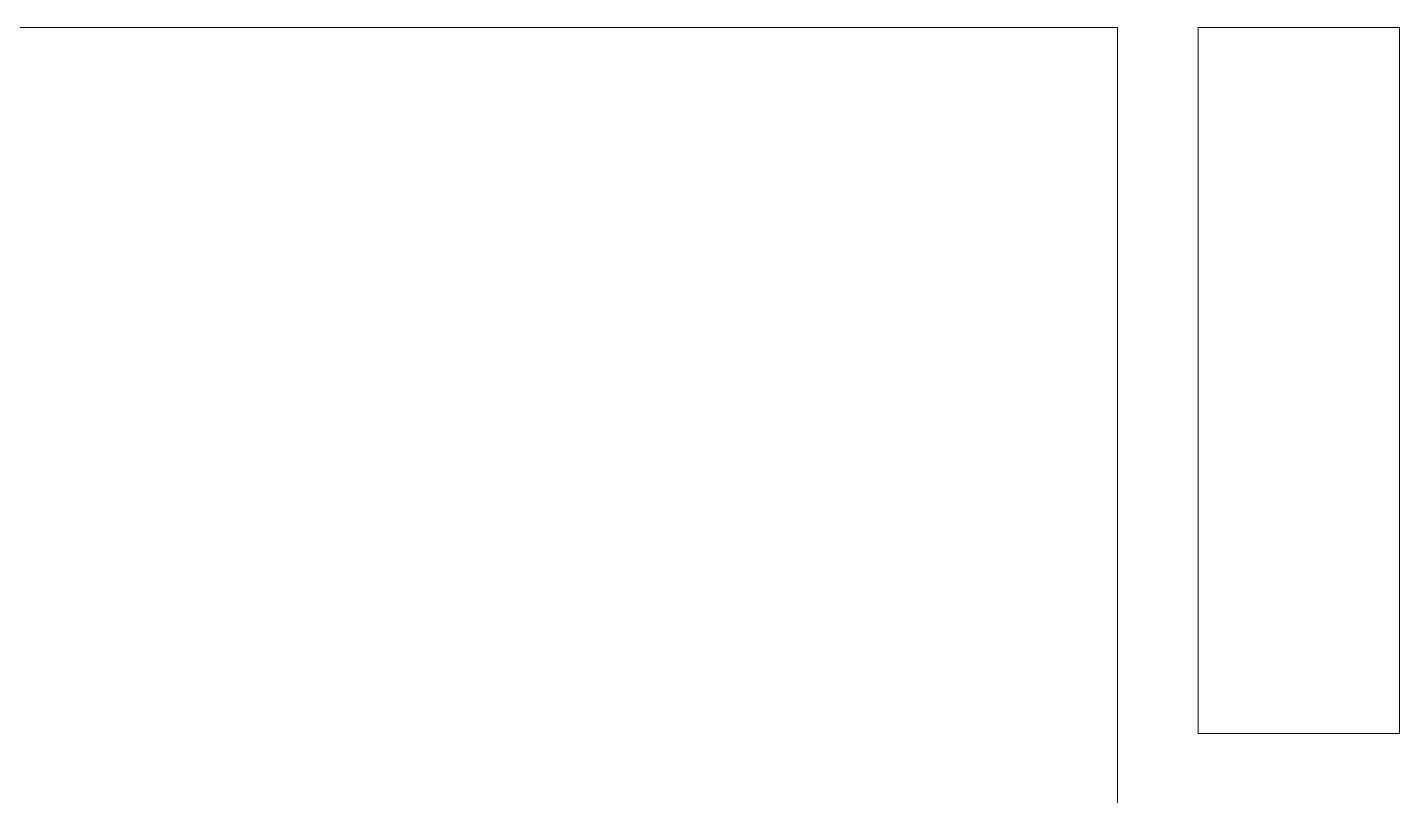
# Model space of a CAD drawing. Header units: millimetres. Extents: x -21807 to 26525, y -2564 to 60640.
# Drawn here: x -5735 to -4884, y 57240 to 57717 of the extents above; entities that cross this region are included whole.
import ezdxf

# ---------------------------------------------------------------- set-up
doc = ezdxf.new("R2010")
doc.units = ezdxf.units.MM
doc.layers.add('A-WALL', color=7, linetype='Continuous', lineweight=9)

# ---------------------------------------------------------------- blocks, each defined once
blk = doc.blocks.new('AK-SGS-M3-A_rvt-1-MẶT BẰNG PHÂN VÙNG ÁP SUẤT')
at = {"layer": 'A-WALL', "color": 254, "lineweight": 13, "true_color": 0xcccccc}
for p, q in [((-6073.59, 57716.94), (-5058.59, 57716.94)), ((-5058.59, 57716.94), (-5058.59, 57279)), ((-5008.59, 57716.94), (-4883.59, 57716.94)), ((-5008.59, 57279), (-5008.59, 57716.94)), ((-5058.59, 57279), (-5058.59, 57229)), ((-4883.59, 57279), (-5008.59, 57279))]:
    blk.add_line(p, q, dxfattribs=at)
at = {"layer": 'A-WALL', "color": 254, "lineweight": 13, "true_color": 0xe0e0e0}
for p, q in [((-6073.59, 57716.94), (-5058.59, 57716.94)), ((-5058.59, 57716.94), (-5058.59, 57279)), ((-5008.59, 57716.94), (-4883.59, 57716.94)), ((-5008.59, 57279), (-5008.59, 57716.94)), ((-4883.59, 57716.94), (-4883.59, 57279)), ((-5058.59, 57229), (-5058.59, 57279)), ((-4883.59, 57279), (-5008.59, 57279))]:
    blk.add_line(p, q, dxfattribs=at)
at = {"layer": 'A-WALL', "color": 7, "lineweight": 13, "true_color": 0xececec}
blk.add_line((-4883.59, 57716.94), (-4883.59, 57279), dxfattribs=at)

msp = doc.modelspace()

# ---------------------------------------------------------------- block references
at = {"lineweight": 5}
msp.add_blockref('AK-SGS-M3-A_rvt-1-MẶT BẰNG PHÂN VÙNG ÁP SUẤT', (0, 0), dxfattribs=at)

doc.saveas('drawing.dxf')
